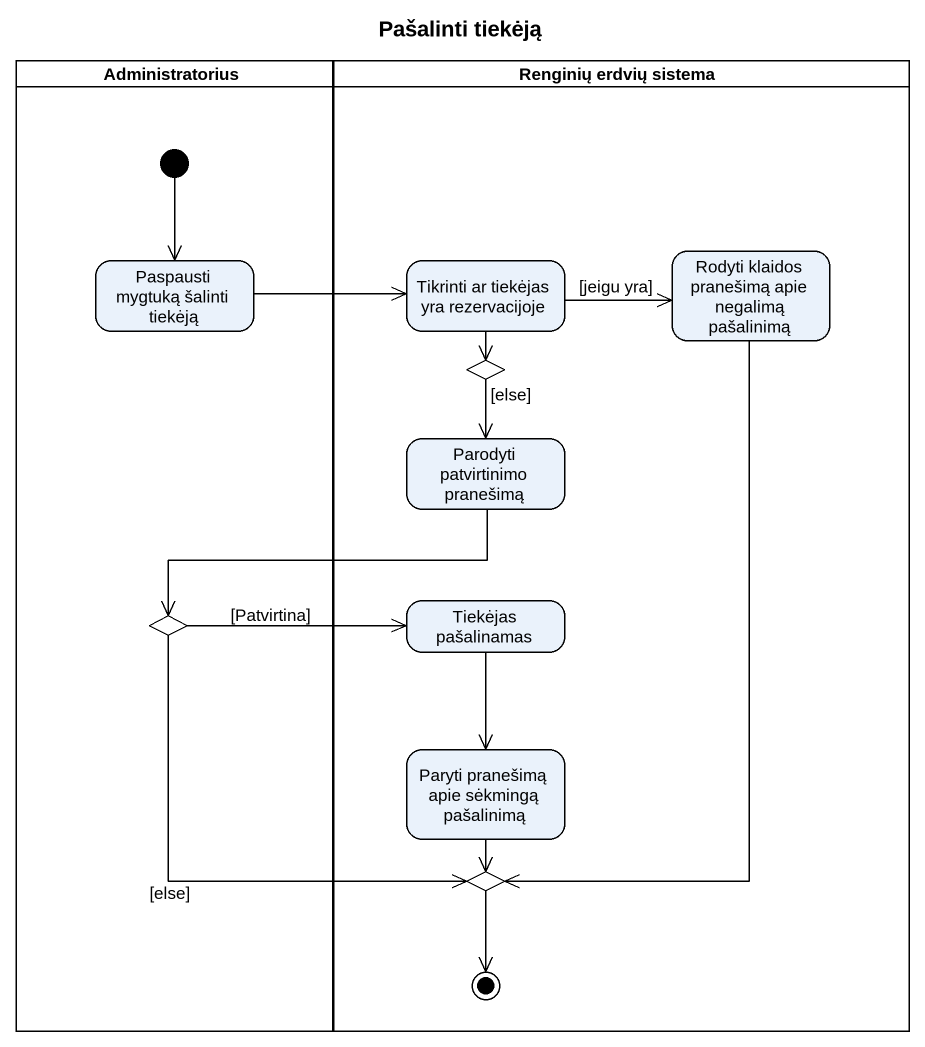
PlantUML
@startuml
title Pašalinti tiekėją
hide empty description
state Administratorius <<partition>> {
  state "Paspausti mygtuką šalinti tiekėją" as Paspausti_mygtuką_šalinti
  state choice2 <<choice>>
  [*] --> Paspausti_mygtuką_šalinti
}
state "Renginių erdvių sistema" as Renginių_erdvių_sistema <<partition>> {
  state "Tikrinti ar tiekėjas yra rezervacijoje" as Tikrinti_ar_tiekėjas_yra
  state "Rodyti klaidos pranešimą apie negalimą pašalinimą" as Rodyti_klaidos_pranešimą
  state choice1 <<choice>>
  state "Parodyti patvirtinimo pranešimą" as Parodyti_patvirtinimo
  state "Tiekėjas pašalinamas" as Tiekėjas_pašalinamas
  state "Paryti pranešimą apie sėkmingą pašalinimą" as Paryti_pranešimą_apie
  state choice3 <<choice>>
  choice3 --> [*]
}
Paspausti_mygtuką_šalinti -right-> Tikrinti_ar_tiekėjas_yra
Tikrinti_ar_tiekėjas_yra -right-> Rodyti_klaidos_pranešimą : [jeigu yra]
Tikrinti_ar_tiekėjas_yra --> choice1
Rodyti_klaidos_pranešimą --> choice3
choice1 --> Parodyti_patvirtinimo : [else]
Parodyti_patvirtinimo -left-> choice2
choice2 -right-> Tiekėjas_pašalinamas : [Patvirtina]
choice2 --> choice3 : [else]
Tiekėjas_pašalinamas --> Paryti_pranešimą_apie
Paryti_pranešimą_apie --> choice3
@enduml
